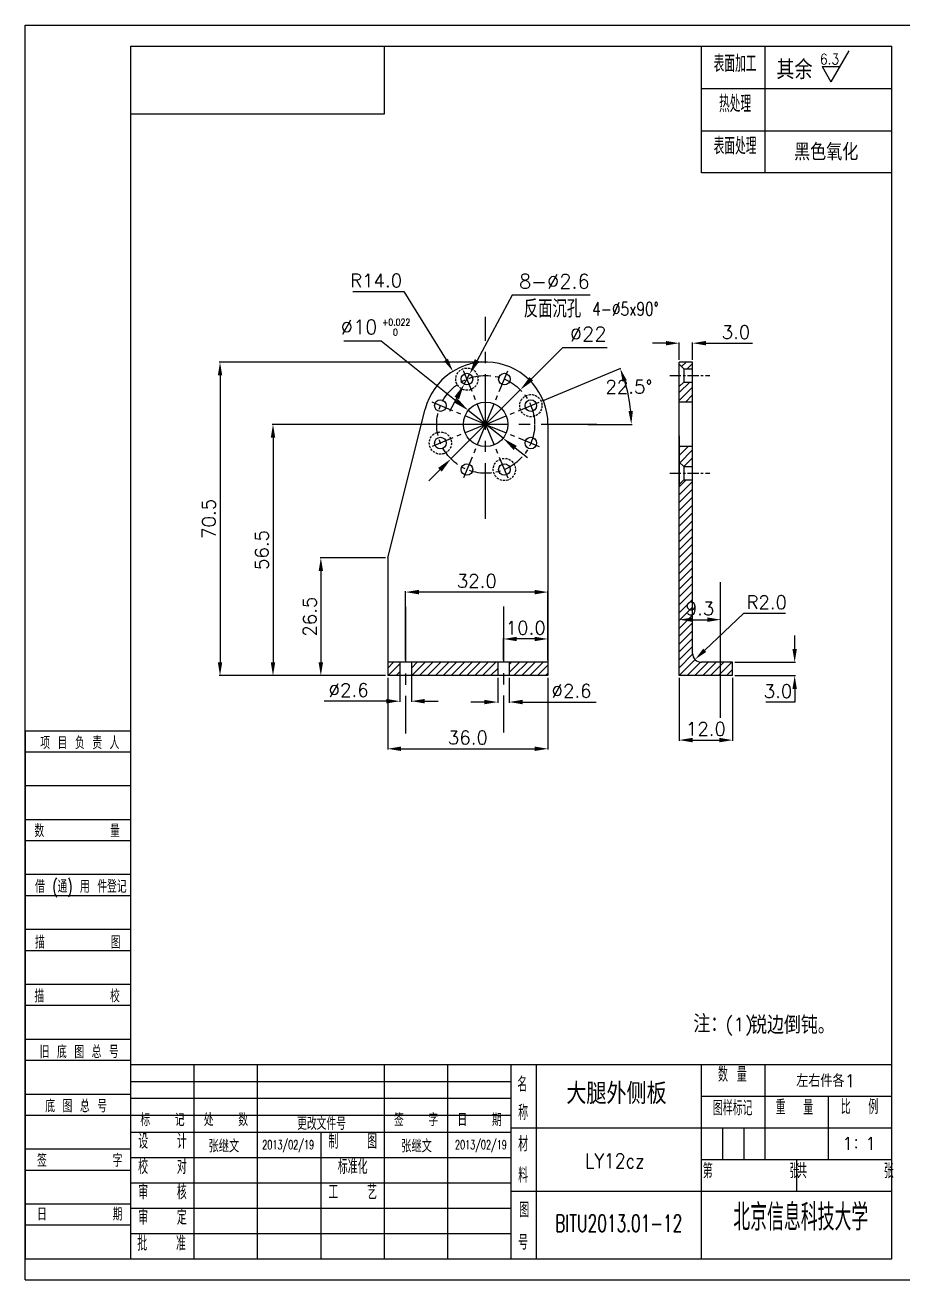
# Model space of a CAD drawing. Extents: x 2854 to 5858, y -1165 to 723.
# Drawn here: x 3826.2 to 4023.5, y -728.8 to -446.7 of the extents above; entities that cross this region are included whole.
import ezdxf
from ezdxf.enums import TextEntityAlignment as Align

# ---------------------------------------------------------------- set-up
doc = ezdxf.new("R2010")
doc.units = 0
doc.header["$MEASUREMENT"] = 0
doc.linetypes.add('PF_CENTER', pattern=[2, 1.25, -0.25, 0.25, -0.25])
doc.linetypes.add('PF_DASHED', pattern=[0.75, 0.5, -0.25])
doc.layers.get('0').update_dxf_attribs({"linetype": 'CONTINUOUS'})
doc.layers.get('DEFPOINTS').update_dxf_attribs({"linetype": 'CONTINUOUS'})
for name, color, linetype in [('SMPEN_CENTER', 4, 'PF_CENTER'), ('SMPEN_DASHED', 2, 'PF_DASHED'), ('SMPEN_DIM', 3, 'CONTINUOUS'), ('SMPEN_HATCH', 6, 'CONTINUOUS'), ('SMPEN_TEXT', 6, 'CONTINUOUS'), ('SMPEN_THICK', 7, 'CONTINUOUS')]:
    doc.layers.add(name, color=color, linetype=linetype)
doc.styles.get("Standard").update_dxf_attribs({"font": 'txt.shx', "bigfont": 'hshztxt.shx'})
doc.styles.add('STYLE1', font='complex.shx', dxfattribs={"bigfont": 'hzdx.shx'})
doc.dimstyles.get("Standard").update_dxf_attribs({"dimtxt": 3, "dimasz": 3, "dimexe": 0.18, "dimexo": 0.5, "dimgap": 1, "dimtad": 1, "dimtoh": 1, "dimdec": 1, "dimzin": 0, "dimdsep": 46, "dimtxsty": 'Standard', "dimcen": 0, "dimadec": 1, "dimazin": 0, "dimtfac": 1, "dimtdec": 1, "dimtofl": 0, "dimtmove": 0, "dimatfit": 3, "dimfxl": 0, "dimtolj": 1, "dimtzin": 0, "dimarcsym": 0})
doc.dimstyles.new('STANDARD$0', dxfattribs={"dimtxt": 3, "dimasz": 3, "dimexe": 0.18, "dimexo": 0.5, "dimgap": 1, "dimtad": 1, "dimtoh": 1, "dimdec": 1, "dimzin": 0, "dimdsep": 46, "dimtxsty": 'Standard', "dimcen": 0, "dimadec": 1, "dimazin": 0, "dimtfac": 1, "dimtdec": 1, "dimtofl": 0, "dimtmove": 0, "dimatfit": 3, "dimfxl": 0, "dimtolj": 1, "dimtzin": 0, "dimarcsym": 0})

# ---------------------------------------------------------------- blocks, each defined once
blk = doc.blocks.new('ADDBOX')
for p, q in [((0, 125), (0, 0)), ((0, 125), (25, 125)), ((25, 0), (25, 125))]:
    blk.add_line(p, q)
at = {"color": 1}
for p, q in [((0, 120), (25, 120)), ((0, 99), (25, 99)), ((0, 86), (25, 86)), ((0, 73), (25, 73)), ((0, 60), (25, 60)), ((0, 47), (25, 47)), ((0, 21), (25, 21)), ((0, 8), (25, 8))]:
    blk.add_line(p, q, dxfattribs=at)
for points in [[(0, 112), (25, 112)], [(0, 34), (25, 34)]]:
    blk.add_lwpolyline(points, dxfattribs=at)
for points in [[(0, 104), (25, 104)], [(0, 91), (25, 91)], [(0, 78), (25, 78)], [(0, 65), (25, 65)], [(0, 52), (25, 52)], [(0, 39), (25, 39)], [(0, 26), (25, 26)], [(0, 13), (25, 13)], [(0, 0), (25, 0)]]:
    blk.add_lwpolyline(points)
at = {"color": 1, "width": 0.67}
for s, p in [('项 目 负 责 人', (3.58, 120.61)), ('数        量', (2.2, 99.8)), ('借 (通) 用 件登记', (2.35, 86.62)), ('描        图', (2.35, 73.41)), ('描        校', (2.2, 60.68)), ('旧 底 图 总 号', (3.43, 47.48)), (' 底 图 总 号', (2.97, 34.66)), ('签        字', (2.82, 21.77)), ('日        期', (2.82, 9.04))]:
    blk.add_text(s, height=3, dxfattribs=at).set_placement(p)
at = {"color": 1, "ltscale": 20, "width": 0.67}
blk.add_attdef('PRJMANAGER', text='', height=3.5, dxfattribs=at).set_placement((1.5, 113), align=Align.BOTTOM_LEFT)
at = {"color": 1, "width": 0.67}
for tag, p in [('NUM', (1.5, 92)), ('DRAFTER', (1.5, 66)), ('DVERI', (1.5, 53)), ('OLDDRAWNO', (1.5, 40)), ('DRAWNO', (1.5, 27)), ('SIGNER', (1.5, 14)), ('DATE', (1.5, 1))]:
    blk.add_attdef(tag, text='', height=3.5, dxfattribs=at).set_placement(p, align=Align.BOTTOM_LEFT)
blk = doc.blocks.new('ADDBOX3')
at = {"layer": 'SMPEN_THICK', "ltscale": 8}
for p, q in [((-45, -30), (-45, 0)), ((-30, 0), (-30, -30)), ((-45, -10), (0, -10)), ((-45, -20), (0, -20)), ((0, -30), (-45, -30))]:
    blk.add_line(p, q, dxfattribs=at)
at = {"layer": 'SMPEN_TEXT', "ltscale": 8, "width": 0.667}
for s, p in [('表面加工', (-37.05, -7.32)), ('热处理', (-37.05, -16.82)), ('表面处理', (-37.05, -26.82))]:
    blk.add_text(s, height=4, dxfattribs=at).set_placement(p, align=Align.BOTTOM_CENTER)
at = {"layer": 'SMPEN_TEXT', "ltscale": 8}
for tag, p in [('HEATTREATMENT', (-15.54, -17.14)), ('SURFACETREATMENT', (-13.33, -26.97))]:
    blk.add_attdef(tag, text='', height=3.5, dxfattribs=at).set_placement(p, align=Align.BOTTOM_CENTER)
blk = doc.blocks.new('*D394')
at = {"layer": 'DEFPOINTS', "color": 0, "ltscale": 10}
for p in [(3924.87, -527.43), (3926.1, -525.14)]:
    blk.add_point(p, dxfattribs=at)
at = {"layer": 'SMPEN_DIM', "color": 0, "lineweight": -2, "ltscale": 10}
for p, q in [((3935.65, -507.4), (3927.76, -522.06)), ((3953.15, -507.4), (3935.65, -507.4)), ((3924.87, -527.43), (3926.1, -525.14)), ((3923.21, -530.51), (3921.55, -533.59))]:
    blk.add_line(p, q, dxfattribs=at)
at = {"layer": 'SMPEN_DIM', "color": 0, "ltscale": 10}
for points in [[(3927.25, -521.78), (3928.27, -522.33), (3926.1, -525.14)], [(3922.7, -530.23), (3923.72, -530.79), (3924.87, -527.43)]]:
    blk.add_solid(points, dxfattribs=at)
at = {"layer": 'SMPEN_DIM', "color": 0, "ltscale": 10, "insert": (3945.15, -504.3), "char_height": 3.2, "attachment_point": 5}
blk.add_mtext('\\A1;8-∅2.6', dxfattribs=at)
blk = doc.blocks.new('*D396')
at = {"layer": 'DEFPOINTS', "color": 0, "ltscale": 10}
for p in [(3937.49, -528.69), (3921.9, -544.21)]:
    blk.add_point(p, dxfattribs=at)
at = {"layer": 'SMPEN_DIM', "color": 0, "lineweight": -2, "ltscale": 10}
for p, q in [((3946.98, -519.24), (3939.97, -526.22)), ((3957.01, -519.24), (3946.98, -519.24)), ((3921.9, -544.21), (3937.49, -528.69)), ((3919.42, -546.68), (3916.94, -549.14))]:
    blk.add_line(p, q, dxfattribs=at)
at = {"layer": 'SMPEN_DIM', "color": 0, "ltscale": 10}
for points in [[(3939.56, -525.81), (3940.38, -526.63), (3937.49, -528.69)], [(3919.01, -546.26), (3919.83, -547.09), (3921.9, -544.21)]]:
    blk.add_solid(points, dxfattribs=at)
at = {"layer": 'SMPEN_DIM', "color": 0, "ltscale": 10, "insert": (3952.75, -516.14), "char_height": 3.2, "attachment_point": 5}
blk.add_mtext('\\A1;∅22', dxfattribs=at)
blk = doc.blocks.new('*D395')
at = {"layer": 'DEFPOINTS', "color": 0, "ltscale": 10}
for p in [(3961.32, -527.97), (3942.02, -531.34), (3907.57, -536.45), (3929.7, -536.45), (3952.13, -536.45)]:
    blk.add_point(p, dxfattribs=at)
at = {"layer": 'SMPEN_DIM', "color": 0, "lineweight": -2, "ltscale": 10}
for p, q in [((3942.48, -531.15), (3960.11, -523.85)), ((3952.63, -536.45), (3962.61, -536.45))]:
    blk.add_line(p, q, dxfattribs=at)
blk.add_arc((3929.7, -536.45), 32.74, 5.2525, 17.2475, dxfattribs=at)
at = {"layer": 'SMPEN_DIM', "color": 0, "ltscale": 10}
for points in [[(3960.49, -526.91), (3961.43, -526.57), (3959.94, -523.92)], [(3962.79, -533.43), (3961.8, -533.47), (3962.43, -536.45)]]:
    blk.add_solid(points, dxfattribs=at)
at = {"layer": 'SMPEN_DIM', "color": 0, "ltscale": 10, "insert": (3961.89, -528.02), "char_height": 3, "attachment_point": 5}
blk.add_mtext('\\A1;22.5°', dxfattribs=at)
blk = doc.blocks.new('*D393')
at = {"layer": 'DEFPOINTS', "color": 0, "ltscale": 10}
for p in [(3925.79, -533.32), (3933.6, -539.57)]:
    blk.add_point(p, dxfattribs=at)
at = {"layer": 'SMPEN_DIM', "color": 0, "lineweight": -2, "ltscale": 10}
for p, q in [((3897.8, -517.68), (3906.23, -517.68)), ((3906.23, -517.68), (3923.06, -531.14)), ((3933.6, -539.57), (3925.79, -533.32)), ((3936.33, -541.76), (3939.07, -543.94))]:
    blk.add_line(p, q, dxfattribs=at)
at = {"layer": 'SMPEN_DIM', "color": 0, "ltscale": 10}
for points in [[(3923.42, -530.68), (3922.69, -531.59), (3925.79, -533.32)], [(3936.7, -541.3), (3935.97, -542.21), (3933.6, -539.57)]]:
    blk.add_solid(points, dxfattribs=at)
at = {"layer": 'SMPEN_DIM', "color": 0, "ltscale": 10, "insert": (3901.26, -514.58), "char_height": 3.2, "attachment_point": 5}
blk.add_mtext('\\A1;∅10', dxfattribs=at)
blk = doc.blocks.new('*D397')
at = {"layer": 'DEFPOINTS', "color": 0, "ltscale": 10}
for p in [(3910.4, -589.95), (3913, -589.95), (3913, -598.7)]:
    blk.add_point(p, dxfattribs=at)
at = {"layer": 'SMPEN_DIM', "color": 0, "lineweight": -2, "ltscale": 10}
for p, q in [((3910.4, -590.45), (3910.4, -598.88)), ((3913, -590.45), (3913, -598.88)), ((3907.4, -598.7), (3893.4, -598.7)), ((3916, -598.7), (3919, -598.7))]:
    blk.add_line(p, q, dxfattribs=at)
at = {"layer": 'SMPEN_DIM', "color": 0, "ltscale": 10}
for points in [[(3907.4, -598.2), (3907.4, -599.2), (3910.4, -598.7)], [(3916, -598.2), (3916, -599.2), (3913, -598.7)]]:
    blk.add_solid(points, dxfattribs=at)
at = {"layer": 'SMPEN_DIM', "color": 0, "ltscale": 10, "insert": (3898.9, -596.2), "char_height": 3, "attachment_point": 5}
blk.add_mtext('\\A1;%%c2.6', dxfattribs=at)
blk = doc.blocks.new('*D398')
at = {"layer": 'DEFPOINTS', "color": 0, "ltscale": 10}
for p in [(3932.4, -592.95), (3935, -592.95), (3935, -598.89)]:
    blk.add_point(p, dxfattribs=at)
at = {"layer": 'SMPEN_DIM', "color": 0, "lineweight": -2, "ltscale": 10}
for p, q in [((3932.4, -593.45), (3932.4, -599.07)), ((3935, -593.45), (3935, -599.07)), ((3929.4, -598.89), (3926.4, -598.89)), ((3938, -598.89), (3954.5, -598.89))]:
    blk.add_line(p, q, dxfattribs=at)
at = {"layer": 'SMPEN_DIM', "color": 0, "ltscale": 10}
for points in [[(3929.4, -598.39), (3929.4, -599.39), (3932.4, -598.89)], [(3938, -598.39), (3938, -599.39), (3935, -598.89)]]:
    blk.add_solid(points, dxfattribs=at)
at = {"layer": 'SMPEN_DIM', "color": 0, "ltscale": 10, "insert": (3949, -596.39), "char_height": 3, "attachment_point": 5}
blk.add_mtext('\\A1;%%c2.6', dxfattribs=at)
blk = doc.blocks.new('*D399')
at = {"layer": 'DEFPOINTS', "color": 0, "ltscale": 10}
for p in [(3907.7, -566.45), (3892.66, -592.95), (3907.7, -592.95)]:
    blk.add_point(p, dxfattribs=at)
at = {"layer": 'SMPEN_DIM', "color": 0, "lineweight": -2, "ltscale": 10}
for p, q in [((3907.2, -566.45), (3892.48, -566.45)), ((3892.66, -569.45), (3892.66, -589.95)), ((3907.2, -592.95), (3892.48, -592.95))]:
    blk.add_line(p, q, dxfattribs=at)
at = {"layer": 'SMPEN_DIM', "color": 0, "ltscale": 10}
for points in [[(3892.16, -569.45), (3893.16, -569.45), (3892.66, -566.45)], [(3892.16, -589.95), (3893.16, -589.95), (3892.66, -592.95)]]:
    blk.add_solid(points, dxfattribs=at)
at = {"layer": 'SMPEN_DIM', "color": 0, "ltscale": 10, "insert": (3890.16, -579.7), "char_height": 3, "attachment_point": 5, "rotation": 90}
blk.add_mtext('\\A1;26.5', dxfattribs=at)
blk = doc.blocks.new('*D400')
at = {"layer": 'DEFPOINTS', "color": 0, "ltscale": 10}
for p in [(3907.7, -592.95), (3943.7, -592.95), (3943.7, -609.4)]:
    blk.add_point(p, dxfattribs=at)
at = {"layer": 'SMPEN_DIM', "color": 0, "lineweight": -2, "ltscale": 10}
for p, q in [((3907.7, -593.45), (3907.7, -609.58)), ((3943.7, -593.45), (3943.7, -609.58)), ((3910.7, -609.4), (3940.7, -609.4))]:
    blk.add_line(p, q, dxfattribs=at)
at = {"layer": 'SMPEN_DIM', "color": 0, "ltscale": 10}
for points in [[(3910.7, -608.9), (3910.7, -609.9), (3907.7, -609.4)], [(3940.7, -608.9), (3940.7, -609.9), (3943.7, -609.4)]]:
    blk.add_solid(points, dxfattribs=at)
at = {"layer": 'SMPEN_DIM', "color": 0, "ltscale": 10, "insert": (3925.7, -606.9), "char_height": 3, "attachment_point": 5}
blk.add_mtext('\\A1;36.0', dxfattribs=at)
blk = doc.blocks.new('*D401')
at = {"layer": 'DEFPOINTS', "color": 0, "ltscale": 10}
for p in [(3922.36, -524.53), (3929.7, -536.45)]:
    blk.add_point(p, dxfattribs=at)
at = {"layer": 'SMPEN_DIM', "color": 0, "lineweight": -2, "ltscale": 10}
for p, q in [((3899.83, -506.61), (3911.33, -506.61)), ((3911.33, -506.61), (3920.79, -521.97))]:
    blk.add_line(p, q, dxfattribs=at)
at = {"layer": 'SMPEN_DIM', "color": 0, "ltscale": 10}
blk.add_solid([(3921.21, -521.71), (3920.36, -522.23), (3922.36, -524.53)], dxfattribs=at)
at = {"layer": 'SMPEN_DIM', "color": 0, "ltscale": 10, "insert": (3905.08, -504.11), "char_height": 3, "attachment_point": 5}
blk.add_mtext('\\A1;R14.0', dxfattribs=at)
blk = doc.blocks.new('*D402')
at = {"layer": 'DEFPOINTS', "color": 0, "ltscale": 10}
for p in [(3929.7, -536.45), (3881.91, -592.95), (3907.7, -592.95)]:
    blk.add_point(p, dxfattribs=at)
at = {"layer": 'SMPEN_DIM', "color": 0, "lineweight": -2, "ltscale": 10}
for p, q in [((3929.2, -536.45), (3881.73, -536.45)), ((3881.91, -539.45), (3881.91, -589.95)), ((3907.2, -592.95), (3881.73, -592.95))]:
    blk.add_line(p, q, dxfattribs=at)
at = {"layer": 'SMPEN_DIM', "color": 0, "ltscale": 10}
for points in [[(3881.41, -539.45), (3882.41, -539.45), (3881.91, -536.45)], [(3881.41, -589.95), (3882.41, -589.95), (3881.91, -592.95)]]:
    blk.add_solid(points, dxfattribs=at)
at = {"layer": 'SMPEN_DIM', "color": 0, "ltscale": 10, "insert": (3879.41, -564.7), "char_height": 3, "attachment_point": 5, "rotation": 90}
blk.add_mtext('\\A1;56.5', dxfattribs=at)
blk = doc.blocks.new('*D403')
at = {"layer": 'DEFPOINTS', "color": 0, "ltscale": 10}
for p in [(3985.2, -589.95), (3985.2, -592.95), (3999.15, -592.95)]:
    blk.add_point(p, dxfattribs=at)
at = {"layer": 'SMPEN_DIM', "color": 0, "lineweight": -2, "ltscale": 10}
for p, q in [((3999.15, -586.95), (3999.15, -583.95)), ((3985.7, -589.95), (3999.33, -589.95)), ((3985.7, -592.95), (3999.33, -592.95)), ((3999.15, -595.95), (3999.15, -598.95)), ((3999.15, -598.95), (3992.65, -598.95))]:
    blk.add_line(p, q, dxfattribs=at)
at = {"layer": 'SMPEN_DIM', "color": 0, "ltscale": 10}
for points in [[(3998.65, -586.95), (3999.65, -586.95), (3999.15, -589.95)], [(3998.65, -595.95), (3999.65, -595.95), (3999.15, -592.95)]]:
    blk.add_solid(points, dxfattribs=at)
at = {"layer": 'SMPEN_DIM', "color": 0, "ltscale": 10, "insert": (3995.4, -596.45), "char_height": 3, "attachment_point": 5}
blk.add_mtext('\\A1;3.0', dxfattribs=at)
blk = doc.blocks.new('*D404')
at = {"layer": 'DEFPOINTS', "color": 0, "ltscale": 10}
for p in [(3973.2, -592.95), (3985.2, -592.95), (3985.2, -607.45)]:
    blk.add_point(p, dxfattribs=at)
at = {"layer": 'SMPEN_DIM', "color": 0, "lineweight": -2, "ltscale": 10}
for p, q in [((3973.2, -593.45), (3973.2, -607.63)), ((3985.2, -593.45), (3985.2, -607.63)), ((3976.2, -607.45), (3982.2, -607.45))]:
    blk.add_line(p, q, dxfattribs=at)
at = {"layer": 'SMPEN_DIM', "color": 0, "ltscale": 10}
for points in [[(3976.2, -606.95), (3976.2, -607.95), (3973.2, -607.45)], [(3982.2, -606.95), (3982.2, -607.95), (3985.2, -607.45)]]:
    blk.add_solid(points, dxfattribs=at)
at = {"layer": 'SMPEN_DIM', "color": 0, "ltscale": 10, "insert": (3979.2, -604.95), "char_height": 3, "attachment_point": 5}
blk.add_mtext('\\A1;12.0', dxfattribs=at)
blk = doc.blocks.new('*D405')
at = {"layer": 'DEFPOINTS', "color": 0, "ltscale": 10}
for p in [(3982.5, -580.37), (3973.2, -592.95), (3982.5, -592.95)]:
    blk.add_point(p, dxfattribs=at)
at = {"layer": 'SMPEN_DIM', "color": 0, "lineweight": -2, "ltscale": 10}
for p, q in [((3973.2, -592.45), (3973.2, -580.19)), ((3976.2, -580.37), (3979.5, -580.37)), ((3982.5, -592.45), (3982.5, -580.19))]:
    blk.add_line(p, q, dxfattribs=at)
at = {"layer": 'SMPEN_DIM', "color": 0, "ltscale": 10}
for points in [[(3976.2, -579.87), (3976.2, -580.87), (3973.2, -580.37)], [(3979.5, -579.87), (3979.5, -580.87), (3982.5, -580.37)]]:
    blk.add_solid(points, dxfattribs=at)
at = {"layer": 'SMPEN_DIM', "color": 0, "ltscale": 10, "insert": (3977.85, -577.87), "char_height": 3, "attachment_point": 5}
blk.add_mtext('\\A1;9.3', dxfattribs=at)
blk = doc.blocks.new('*D406')
at = {"layer": 'DEFPOINTS', "color": 0, "ltscale": 10}
for p in [(3933.7, -584.71), (3933.7, -589.95), (3943.7, -589.95)]:
    blk.add_point(p, dxfattribs=at)
at = {"layer": 'SMPEN_DIM', "color": 0, "lineweight": -2, "ltscale": 10}
for p, q in [((3933.7, -589.45), (3933.7, -584.53)), ((3940.7, -584.71), (3936.7, -584.71)), ((3943.7, -589.45), (3943.7, -584.53))]:
    blk.add_line(p, q, dxfattribs=at)
at = {"layer": 'SMPEN_DIM', "color": 0, "ltscale": 10}
for points in [[(3936.7, -584.21), (3936.7, -585.21), (3933.7, -584.71)], [(3940.7, -584.21), (3940.7, -585.21), (3943.7, -584.71)]]:
    blk.add_solid(points, dxfattribs=at)
at = {"layer": 'SMPEN_DIM', "color": 0, "ltscale": 10, "insert": (3938.7, -582.21), "char_height": 3, "attachment_point": 5}
blk.add_mtext('\\A1;10.0', dxfattribs=at)
blk = doc.blocks.new('*D407')
at = {"layer": 'DEFPOINTS', "color": 0, "ltscale": 10}
for p in [(3911.7, -574.17), (3911.7, -589.95), (3943.7, -589.95)]:
    blk.add_point(p, dxfattribs=at)
at = {"layer": 'SMPEN_DIM', "color": 0, "lineweight": -2, "ltscale": 10}
for p, q in [((3911.7, -589.45), (3911.7, -573.99)), ((3940.7, -574.17), (3914.7, -574.17)), ((3943.7, -589.45), (3943.7, -573.99))]:
    blk.add_line(p, q, dxfattribs=at)
at = {"layer": 'SMPEN_DIM', "color": 0, "ltscale": 10}
for points in [[(3914.7, -573.67), (3914.7, -574.67), (3911.7, -574.17)], [(3940.7, -573.67), (3940.7, -574.67), (3943.7, -574.17)]]:
    blk.add_solid(points, dxfattribs=at)
at = {"layer": 'SMPEN_DIM', "color": 0, "ltscale": 10, "insert": (3927.7, -571.67), "char_height": 3, "attachment_point": 5}
blk.add_mtext('\\A1;32.0', dxfattribs=at)
blk = doc.blocks.new('*D408')
at = {"layer": 'DEFPOINTS', "color": 0, "ltscale": 10}
for p in [(3976.75, -589.33), (3978.2, -587.95)]:
    blk.add_point(p, dxfattribs=at)
at = {"layer": 'SMPEN_DIM', "color": 0, "lineweight": -2, "ltscale": 10}
for p, q in [((3987.61, -578.97), (3978.92, -587.26)), ((3997.11, -578.97), (3987.61, -578.97))]:
    blk.add_line(p, q, dxfattribs=at)
at = {"layer": 'SMPEN_DIM', "color": 0, "ltscale": 10}
blk.add_solid([(3978.58, -586.9), (3979.27, -587.62), (3976.75, -589.33)], dxfattribs=at)
at = {"layer": 'SMPEN_DIM', "color": 0, "ltscale": 10, "insert": (3992.86, -576.47), "char_height": 3, "attachment_point": 5}
blk.add_mtext('\\A1;R2.0', dxfattribs=at)
blk = doc.blocks.new('*D421')
at = {"layer": 'DEFPOINTS', "color": 0, "ltscale": 10}
for p in [(3976.2, -518.2), (3973.2, -522.45), (3976.2, -522.45)]:
    blk.add_point(p, dxfattribs=at)
at = {"layer": 'SMPEN_DIM', "color": 0, "lineweight": -2, "ltscale": 10}
for p, q in [((3970.2, -518.2), (3967.2, -518.2)), ((3973.2, -521.95), (3973.2, -518.02)), ((3976.2, -521.95), (3976.2, -518.02)), ((3979.2, -518.2), (3989.7, -518.2))]:
    blk.add_line(p, q, dxfattribs=at)
at = {"layer": 'SMPEN_DIM', "color": 0, "ltscale": 10}
for points in [[(3970.2, -517.7), (3970.2, -518.7), (3973.2, -518.2)], [(3979.2, -517.7), (3979.2, -518.7), (3976.2, -518.2)]]:
    blk.add_solid(points, dxfattribs=at)
at = {"layer": 'SMPEN_DIM', "color": 0, "ltscale": 10, "insert": (3985.95, -515.7), "char_height": 3, "attachment_point": 5}
blk.add_mtext('\\A1;3.0', dxfattribs=at)
blk = doc.blocks.new('*D733')
at = {"layer": 'DEFPOINTS', "color": 0, "ltscale": 10}
for p in [(3929.7, -522.45), (3870, -592.95), (3907.7, -592.95)]:
    blk.add_point(p, dxfattribs=at)
at = {"layer": 'SMPEN_DIM', "color": 0, "lineweight": -2, "ltscale": 10}
for p, q in [((3929.2, -522.45), (3869.82, -522.45)), ((3870, -525.45), (3870, -589.95)), ((3907.2, -592.95), (3869.82, -592.95))]:
    blk.add_line(p, q, dxfattribs=at)
at = {"layer": 'SMPEN_DIM', "color": 0, "ltscale": 10}
for points in [[(3869.5, -525.45), (3870.5, -525.45), (3870, -522.45)], [(3869.5, -589.95), (3870.5, -589.95), (3870, -592.95)]]:
    blk.add_solid(points, dxfattribs=at)
at = {"layer": 'SMPEN_DIM', "color": 0, "ltscale": 10, "insert": (3867.5, -557.7), "char_height": 3, "attachment_point": 5, "rotation": 90}
blk.add_mtext('\\A1;70.5', dxfattribs=at)

msp = doc.modelspace()

# ---------------------------------------------------------------- hatches: boundary and pattern name
at = {"layer": 'SMPEN_HATCH', "ltscale": 10}
h = msp.add_hatch(dxfattribs=at)
h.set_pattern_fill('ANSI31', color=256, scale=10, style=0)
h.paths.add_polyline_path([(3985.2, -589.95), (3982.5, -589.95), (3982.5, -592.95), (3985.2, -592.95)])
h.paths.add_polyline_path([(3976.2, -548.95), (3974.2, -548.95), (3973.2, -549.95), (3973.2, -592.95), (3982.5, -592.95), (3982.5, -589.95), (3978.2, -589.95, -0.414214), (3976.2, -587.95)])
h.paths.add_polyline_path([(3976.2, -541.45), (3973.2, -541.45), (3973.2, -544.95), (3974.2, -545.95), (3976.2, -545.95)])
h.paths.add_polyline_path([(3976.2, -526.95), (3974.2, -526.95), (3973.2, -527.95), (3973.2, -531.45), (3976.2, -531.45)])
h.paths.add_polyline_path([(3976.2, -522.45), (3973.2, -522.45), (3973.2, -522.95), (3974.2, -523.95), (3976.2, -523.95)])
h = msp.add_hatch(dxfattribs=at)
h.set_pattern_fill('ANSI31', color=256, scale=10, style=0)
h.paths.add_polyline_path([(3943.7, -589.95), (3935, -589.95), (3935, -592.95), (3943.7, -592.95)])
h.paths.add_polyline_path([(3932.4, -589.95), (3913, -589.95), (3913, -592.95), (3932.4, -592.95)])
h.paths.add_polyline_path([(3910.4, -589.95), (3907.7, -589.95), (3907.7, -592.95), (3910.4, -592.95)])

# ---------------------------------------------------------------- linework, layer by layer
at = {"linetype": 'Continuous'}
for p, q in [((3849.95, -724.08), (3849.95, -451.43)), ((4020.95, -724.08), (4020.95, -451.43))]:
    msp.add_line(p, q, dxfattribs=at)
for p, q in [((3849.95, -451.43), (4020.95, -451.43)), ((3973.2, -522.95), (3974.2, -523.95)), ((3973.2, -527.95), (3974.2, -526.95)), ((3973.2, -539.05), (3973.2, -550.45)), ((3973.2, -544.95), (3974.2, -545.95)), ((3973.2, -549.95), (3974.2, -548.95)), ((3849.95, -724.08), (4020.95, -724.08))]:
    msp.add_line(p, q)
at = {"ltscale": 10}
for p, q in [((3973.2, -592.95), (3973.2, -522.45)), ((3974.2, -523.95), (3974.2, -526.95)), ((3976.2, -587.95), (3976.2, -522.45)), ((3912.74, -546.44), (3916.12, -533.03)), ((3943.7, -536.45), (3943.7, -549.09)), ((3907.7, -566.45), (3912.74, -546.44)), ((3974.2, -545.95), (3974.2, -548.95)), ((3943.7, -549.09), (3943.7, -592.95)), ((3907.7, -566.45), (3907.7, -592.95)), ((3943.7, -589.95), (3907.7, -589.95)), ((3910.4, -589.95), (3910.4, -592.95)), ((3913, -589.95), (3913, -592.95)), ((3932.4, -589.95), (3932.4, -592.95)), ((3935, -589.95), (3935, -592.95)), ((3985.2, -589.95), (3978.2, -589.95)), ((3985.2, -592.95), (3985.2, -589.95)), ((3943.7, -592.95), (3907.7, -592.95)), ((3985.2, -592.95), (3973.2, -592.95))]:
    msp.add_line(p, q, dxfattribs=at)
at = {"ltscale": 2}
for p, q in [((3974.2, -523.95), (3976.2, -523.95)), ((3974.2, -526.95), (3976.2, -526.95)), ((3974.2, -545.95), (3976.2, -545.95)), ((3974.2, -548.95), (3976.2, -548.95))]:
    msp.add_line(p, q, dxfattribs=at)
at = {"ltscale": 4}
for p, q in [((3976.2, -531.45), (3973.2, -531.45)), ((3976.2, -541.45), (3973.2, -541.45))]:
    msp.add_line(p, q, dxfattribs=at)
at = {"color": 7}
for p, q in [((3849.95, -680.38), (4020.95, -680.38)), ((3849.95, -680.38), (4020.95, -680.38)), ((3849.95, -724.08), (3849.95, -680.38)), ((3935.45, -724.08), (3935.45, -680.38)), ((3978.2, -724.08), (3978.2, -680.38)), ((3849.95, -695.58), (3935.45, -695.58)), ((3935.45, -694.63), (4020.95, -694.63)), ((3935.45, -708.88), (4020.95, -708.88))]:
    msp.add_line(p, q, dxfattribs=at)
at = {"color": 6}
for p, q in [((3864.2, -724.08), (3864.2, -680.38)), ((3878.45, -724.08), (3878.45, -680.38)), ((3906.95, -724.08), (3906.95, -680.38)), ((3921.2, -724.08), (3921.2, -680.38)), ((3941.15, -724.08), (3941.15, -680.38)), ((3992.45, -680.38), (3992.45, -701.75)), ((3849.95, -684.18), (3935.45, -684.18)), ((3849.95, -687.98), (3935.45, -687.98)), ((4006.7, -687.5), (4006.7, -701.75)), ((3849.95, -691.78), (3935.45, -691.78)), ((3892.7, -724.08), (3892.7, -695.58)), ((3982.95, -694.63), (3982.95, -701.75)), ((3987.7, -694.63), (3987.7, -701.75)), ((3849.95, -701.28), (3935.45, -701.28)), ((3999.57, -701.75), (3999.57, -708.88)), ((3849.95, -706.98), (3935.45, -706.98)), ((3849.95, -712.68), (3935.45, -712.68)), ((3849.95, -718.38), (3935.45, -718.38))]:
    msp.add_line(p, q, dxfattribs=at)
for centre, radius in [((3925.49, -526.28), 1.3), ((3933.91, -526.28), 1.3), ((3919.53, -532.24), 1.3), ((3929.7, -536.45), 5), ((3939.86, -532.24), 1.3), ((3919.53, -540.66), 1.3), ((3939.86, -540.66), 1.3), ((3925.49, -546.61), 1.3), ((3933.91, -546.61), 1.3)]:
    msp.add_circle(centre, radius)
at = {"ltscale": 10}
msp.add_arc((3978.2, -587.95), 2, 180, 270, dxfattribs=at)
at = {"layer": 'SMPEN_CENTER', "ltscale": 10}
for p, q in [((3929.7, -557.66), (3929.7, -512.25)), ((3954.68, -536.45), (3904.71, -536.45)), ((3982.5, -602.48), (3982.5, -571.94)), ((3911.7, -577.51), (3911.7, -605.93)), ((3933.7, -577.43), (3933.7, -605.77))]:
    msp.add_line(p, q, dxfattribs=at)
at = {"layer": 'SMPEN_CENTER', "ltscale": 4}
for q in [(3924.65, -524.26), (3934.75, -524.26), (3917.37, -531.34), (3942.02, -531.34), (3916.97, -541.72), (3924.54, -548.89), (3934.85, -548.89), (3942.42, -541.72)]:
    msp.add_line((3929.7, -536.45), q, dxfattribs=at)
at = {"layer": 'SMPEN_CENTER', "ltscale": 2}
for p, q in [((3971.08, -525.45), (3980.08, -525.45)), ((3971.08, -547.45), (3980.08, -547.45))]:
    msp.add_line(p, q, dxfattribs=at)
at = {"layer": 'SMPEN_CENTER', "ltscale": 4}
msp.add_circle((3929.7, -536.45), 11, dxfattribs=at)
at = {"layer": 'SMPEN_DASHED'}
for centre in [(3925.49, -526.28), (3939.86, -532.24), (3919.53, -540.66), (3933.91, -546.61)]:
    msp.add_circle(centre, 2.5, dxfattribs=at)
at = {"layer": 'SMPEN_DIM'}
for p, q in [((4011.35, -452.46), (4007.31, -459.45)), ((4005.32, -455.99), (4007.31, -459.45)), ((4005.32, -455.99), (4009.31, -455.99))]:
    msp.add_line(p, q, dxfattribs=at)
at = {"layer": 'SMPEN_THICK', "color": 1, "linetype": 'Continuous'}
for p, q in [((3826.2, -728.83), (3826.2, -446.68)), ((3826.2, -728.83), (3826.2, -446.68)), ((3826.2, -728.83), (3826.2, -446.68)), ((3826.2, -728.83), (3826.2, -446.68)), ((3826.2, -728.83), (3826.2, -446.68)), ((3826.2, -728.83), (3826.2, -446.68)), ((3826.2, -728.83), (3826.2, -446.68)), ((3826.2, -728.83), (3826.2, -446.68)), ((3826.2, -728.83), (3826.2, -446.68)), ((3906.95, -466.63), (3906.95, -451.43)), ((3849.95, -466.63), (3906.95, -466.63)), ((3826.2, -728.83), (3826.2, -587.75)), ((3826.2, -728.83), (3826.2, -587.75)), ((3826.2, -728.83), (3826.2, -587.75)), ((3826.2, -728.83), (3826.2, -587.75)), ((3826.2, -728.83), (3826.2, -587.75)), ((3826.2, -728.83), (3826.2, -587.75)), ((3826.2, -728.83), (3826.2, -587.75)), ((3826.2, -728.83), (3826.2, -587.75)), ((3826.2, -728.83), (3826.2, -587.75)), ((3826.2, -728.83), (3826.2, -587.75)), ((3826.2, -728.83), (3826.2, -587.75)), ((3826.2, -728.83), (3826.2, -587.75)), ((3826.2, -728.83), (3826.2, -587.75)), ((3826.2, -728.83), (3826.2, -587.75)), ((3826.2, -728.83), (3826.2, -587.75)), ((3826.2, -728.83), (3826.2, -587.75)), ((3826.2, -728.83), (3826.2, -587.75)), ((3826.2, -728.83), (3826.2, -587.75)), ((3826.2, -728.83), (3826.2, -587.75)), ((3826.2, -728.83), (3826.2, -587.75)), ((3826.2, -728.83), (3826.2, -587.75)), ((3826.2, -728.83), (3826.2, -587.75)), ((3826.2, -728.83), (3826.2, -587.75)), ((3826.2, -728.83), (3826.2, -587.75)), ((3826.2, -728.83), (3826.2, -587.75)), ((3826.2, -728.83), (3826.2, -587.75)), ((3826.2, -728.83), (3826.2, -587.75)), ((3826.2, -728.83), (3826.2, -587.75)), ((3826.2, -728.83), (3826.2, -587.75)), ((3826.2, -728.83), (3826.2, -587.75)), ((3826.2, -728.83), (3826.2, -587.75)), ((3826.2, -728.83), (3826.2, -587.75)), ((3826.2, -728.83), (3826.2, -587.75))]:
    msp.add_line(p, q, dxfattribs=at)
at = {"layer": 'SMPEN_THICK', "color": 1}
for p, q in [((3826.2, -446.68), (4025.7, -446.68)), ((3826.2, -446.68), (4025.7, -446.68)), ((3826.2, -446.68), (3925.95, -446.68)), ((3826.2, -446.68), (3925.95, -446.68)), ((3925.95, -446.68), (4025.7, -446.68)), ((3925.95, -446.68), (3975.82, -446.68)), ((3826.2, -728.83), (4025.7, -728.83)), ((3826.2, -728.83), (4025.7, -728.83)), ((3846.15, -728.83), (3906, -728.83)), ((3846.15, -728.83), (3906, -728.83)), ((3965.85, -728.83), (4085.55, -728.83)), ((3965.85, -728.83), (4085.55, -728.83)), ((3965.85, -728.83), (4205.25, -728.83)), ((3965.85, -728.83), (4205.25, -728.83))]:
    msp.add_line(p, q, dxfattribs=at)
at = {"layer": 'SMPEN_THICK'}
for p, q in [((3976.2, -522.45), (3973.2, -522.45)), ((3978.2, -687.5), (4020.95, -687.5)), ((3978.2, -701.75), (4020.95, -701.75))]:
    msp.add_line(p, q, dxfattribs=at)
at = {"layer": 'SMPEN_THICK', "color": 7, "linetype": 'Continuous'}
msp.add_line((3849.95, -667.08), (3849.95, -660.43), dxfattribs=at)
at = {"layer": 'SMPEN_THICK'}
msp.add_arc((3929.7, -536.45), 14, 0, 165.8522, dxfattribs=at)

# ---------------------------------------------------------------- block references
at = {"layer": 'SMPEN_THICK', "xscale": 0.9499999999998181, "yscale": 0.9500000000002728, "zscale": 0.95}
for name, p in [('ADDBOX3', (4020.95, -451.43)), ('ADDBOX', (3826.2, -724.08))]:
    msp.add_blockref(name, p, dxfattribs=at)

# ---------------------------------------------------------------- texts
at = {"color": 6, "width": 0.67}
for s, height, p in [('数 量', 3.325, (3985.14, -685.28)), ('图样标记', 3.325, (3985.22, -692.85)), ('重  量', 3.325, (3999.1, -692.66)), ('比  例', 3.325, (4013.72, -692.57)), ('标   记', 2.85, (3857.07, -695.1)), ('处   数', 2.85, (3871.32, -695.1)), ('签   字', 2.85, (3914.07, -695.1)), ('日   期', 2.85, (3928.32, -695.1)), ('设   计', 3.325, (3857.07, -700.33)), ('制   图', 3.325, (3899.82, -700.33)), ('校   对', 3.325, (3857.07, -706.03)), ('标准化', 3.325, (3899.82, -706.03)), ('第        张', 3.325, (3989.36, -706.98)), ('共        张', 3.325, (4010.55, -706.98)), ('审   核', 3.325, (3857.07, -711.73)), ('工   艺', 3.325, (3899.82, -711.73)), ('审   定', 3.325, (3857.07, -717.43)), ('批   准', 3.325, (3856.87, -723.28))]:
    msp.add_text(s, height=height, dxfattribs=at).set_placement(p, align=Align.BOTTOM_CENTER)
at = {"color": 6}
for s, height, width, p in [('名', 3.33, 0.67, (3936.83, -686.54)), ('称', 3.33, 0.67, (3937.01, -692.86)), ('更改文件号', 2.85, 0.67, (3887.33, -695.1)), ('材', 3.33, 0.667, (3937.01, -699.91)), ('料', 3.33, 0.67, (3937.01, -706.96)), ('图', 3.33, 0.67, (3937.25, -714.74)), ('号', 3.33, 0.67, (3937.01, -722.03))]:
    msp.add_text(s, height=height, dxfattribs=dict(at, width=width)).set_placement(p)
at = {"layer": 'SMPEN_DIM', "style": 'STYLE1'}
for s, height, p in [('其余', 4.275, (3999.1, -456.46)), ('黑色氧化', 3.8, (4006.23, -475.01))]:
    msp.add_text(s, height=height, dxfattribs=at).set_placement(p, align=Align.MIDDLE)
at = {"layer": 'SMPEN_DIM'}
for s, height, width, p in [('6.3', 2.375, 0.85, (4006.99, -454.34)), ('反面沉孔', 4, 0.85, (3944.71, -510.28)), ('4-%%C5x90%%D', 3, 0.75, (3961.13, -510.5)), ('+0.022', 1.5, 0.85, (3909.58, -513.49)), ('0', 1.5, 0.85, (3909.42, -515.75))]:
    msp.add_text(s, height=height, dxfattribs=dict(at, width=width)).set_placement(p, align=Align.MIDDLE)
for s, height, p in [('注：', 4, (3980.18, -671.04)), ('(1)', 3, (3986.63, -671.6)), ('锐边倒钝。', 4, (3998.64, -671.31))]:
    msp.add_text(s, height=height, dxfattribs=at).set_placement(p, align=Align.MIDDLE)
at = {"layer": 'SMPEN_DIM', "ltscale": 8}
for s, p in [('左右件各1', (4006.15, -683.89)), ('1：1', (4013.63, -698.14))]:
    msp.add_text(s, height=2.85, dxfattribs=at).set_placement(p, align=Align.MIDDLE)
for s, height, width, p in [('张继文', 2.85, 0.85, (3870.87, -698.58)), ('2013/02/19', 2, 0.6667, (3885.31, -698.58)), ('张继文', 2.85, 0.85, (3914.17, -698.58)), ('2013/02/19', 2, 0.6667, (3928.63, -698.58)), ('LY12cz', 3.325, 0.85, (3958.71, -702.05)), ('BITU2013.01-12', 3.8, 0.6667, (3959.61, -716.1))]:
    msp.add_text(s, height=height, dxfattribs=dict(at, width=width)).set_placement(p, align=Align.MIDDLE)
at = {"layer": 'SMPEN_HATCH'}
msp.add_text('大腿外侧板', height=4.75, dxfattribs=at).set_placement((3959.1, -686.67), align=Align.MIDDLE)
at = {"layer": 'SMPEN_TEXT', "width": 0.667}
msp.add_text('北京信息科技大学', height=5.985, dxfattribs=at).set_placement((4000.52, -719.53), align=Align.BOTTOM_CENTER)

# ---------------------------------------------------------------- dimensions: what is measured, and where the dimension line sits
at = {"layer": 'SMPEN_DIM', "ltscale": 10}
dim = msp.add_radius_dim(center=(3929.7, -536.45), mpoint=(3922.36, -524.53), dimstyle='Standard', dxfattribs=at)
dim.commit()
dim.dimension.update_dxf_attribs({"geometry": '*D401', "text_midpoint": (3905.08, -506.61), "dimtype": 164})
at = {"layer": 'SMPEN_DIM'}
dim = msp.add_diameter_dim_2p(p1=(3924.87, -527.43), p2=(3926.1, -525.14), text='8-<>', dimstyle='Standard', override={"dimtxt": 3.2, "dimasz": 3.5, "dimexe": 1.5, "dimexo": 0, "dimgap": 1.5, "dimtad": 1, "dimtih": 0, "dimzin": 8, "dimcen": 2.5, "dimtofl": 1}, dxfattribs=at)
dim.commit()
dim.dimension.update_dxf_attribs({"geometry": '*D394', "text_midpoint": (3945.15, -507.4), "dimtype": 163})
for p1, p2, picture, middle in [((3933.6, -539.57), (3925.79, -533.32), '*D393', (3901.26, -517.68)), ((3921.9, -544.21), (3937.49, -528.69), '*D396', (3952.75, -519.24))]:
    dim = msp.add_diameter_dim_2p(p1=p1, p2=p2, dimstyle='Standard', override={"dimtxt": 3.2, "dimasz": 3.5, "dimexe": 1.5, "dimexo": 0, "dimgap": 1.5, "dimtad": 1, "dimtih": 0, "dimzin": 8, "dimcen": 2.5, "dimtofl": 1}, dxfattribs=at)
    dim.commit()
    dim.dimension.update_dxf_attribs({"geometry": picture, "text_midpoint": middle, "dimtype": 163})
at = {"layer": 'SMPEN_DIM', "ltscale": 10}
for base, p1, p2, picture, middle in [((3976.2, -518.2), (3973.2, -522.45), (3976.2, -522.45), '*D421', (3985.95, -515.7)), ((3911.7, -574.17), (3943.7, -589.95), (3911.7, -589.95), '*D407', (3927.7, -571.67)), ((3982.5, -580.37), (3973.2, -592.95), (3982.5, -592.95), '*D405', (3977.85, -577.87)), ((3933.7, -584.71), (3943.7, -589.95), (3933.7, -589.95), '*D406', (3938.7, -582.21)), ((3943.7, -609.4), (3907.7, -592.95), (3943.7, -592.95), '*D400', (3925.7, -606.9)), ((3985.2, -607.45), (3973.2, -592.95), (3985.2, -592.95), '*D404', (3979.2, -604.95))]:
    dim = msp.add_linear_dim(base=base, p1=p1, p2=p2, dimstyle='STANDARD$0', dxfattribs=at)
    dim.commit()
    dim.dimension.update_dxf_attribs({"geometry": picture, "text_midpoint": middle})
for base, p1, p2, picture, middle in [((3870, -592.95), (3929.7, -522.45), (3907.7, -592.95), '*D733', (3867.5, -557.7)), ((3881.91, -592.95), (3929.7, -536.45), (3907.7, -592.95), '*D402', (3879.41, -564.7)), ((3892.66, -592.95), (3907.7, -566.45), (3907.7, -592.95), '*D399', (3890.16, -579.7)), ((3999.15, -592.95), (3985.2, -589.95), (3985.2, -592.95), '*D403', (3995.4, -596.45))]:
    dim = msp.add_linear_dim(base=base, p1=p1, p2=p2, angle=90, dimstyle='STANDARD$0', dxfattribs=at)
    dim.commit()
    dim.dimension.update_dxf_attribs({"geometry": picture, "text_midpoint": middle})
dim = msp.add_angular_dim_2l(base=(3961.32, -527.97), line1=((3952.13, -536.45), (3907.57, -536.45)), line2=((3929.7, -536.45), (3942.02, -531.34)), dimstyle='Standard', dxfattribs=at)
dim.commit()
dim.dimension.update_dxf_attribs({"geometry": '*D395', "text_midpoint": (3961.89, -530.52), "dimtype": 162})
dim = msp.add_radius_dim(center=(3978.2, -587.95), mpoint=(3976.75, -589.33), dimstyle='Standard', override={"dimtmove": 1}, dxfattribs=at)
dim.commit()
dim.dimension.update_dxf_attribs({"geometry": '*D408', "text_midpoint": (3987.61, -578.97), "dimtype": 164})
for base, p1, p2, picture, middle in [((3913, -598.7), (3910.4, -589.95), (3913, -589.95), '*D397', (3898.9, -598.7)), ((3935, -598.89), (3932.4, -592.95), (3935, -592.95), '*D398', (3949, -598.89))]:
    dim = msp.add_linear_dim(base=base, p1=p1, p2=p2, text='%%c<>', dimstyle='STANDARD$0', dxfattribs=at)
    dim.commit()
    dim.dimension.update_dxf_attribs({"geometry": picture, "text_midpoint": middle, "dimtype": 160})

doc.saveas('drawing.dxf')
